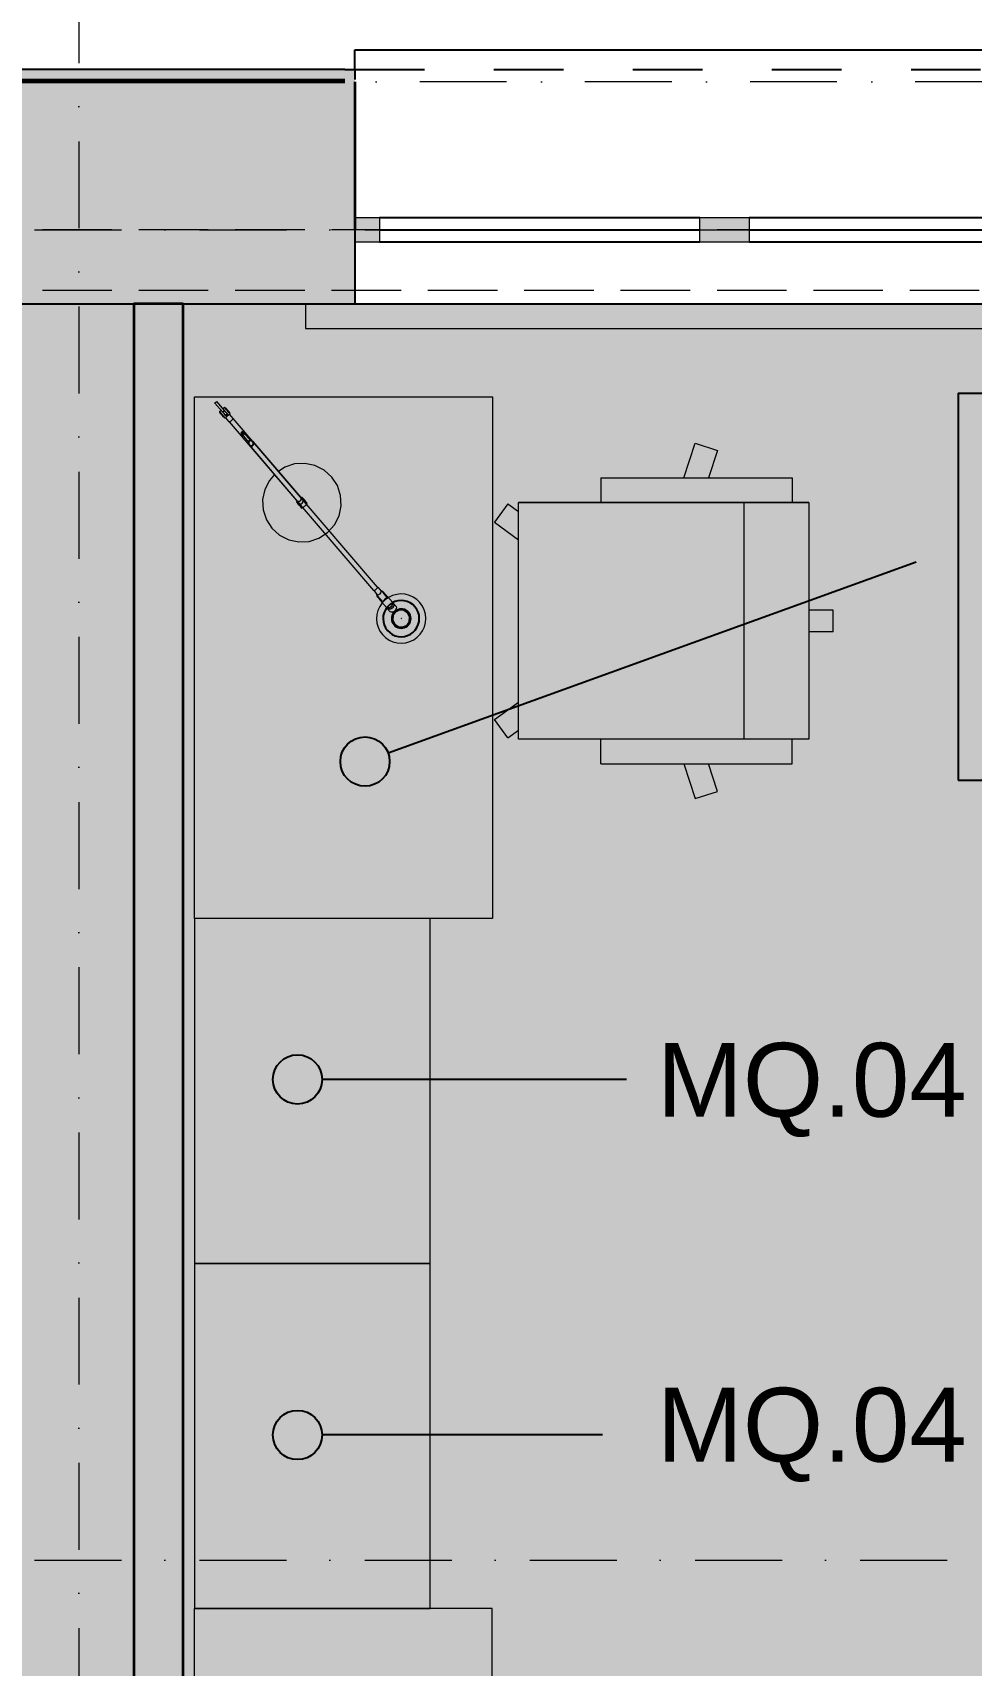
# Model space of a CAD drawing. Header units: millimetres. Extents: x -14278 to 103595, y -22378 to 34603.
# Drawn here: x 78146 to 80051, y -5431 to -2117 of the extents above; entities that cross this region are included whole.
import ezdxf
from ezdxf.enums import TextEntityAlignment as Align

# ---------------------------------------------------------------- set-up
doc = ezdxf.new("R2010")
doc.units = ezdxf.units.MM
doc.header["$MEASUREMENT"] = 0
for name, pattern in [('Dashed', [282.222223, 141.111112, -141.111112]), ('Dot & Dashed', [335.138881, 176.388884, -88.194442, 0, -70.555556]), ('Hidden Line', [195.611112, 141.111112, -54.5])]:
    doc.linetypes.add(name, pattern=pattern)
for name, color, linetype in [('A-Zz_20_10_90-T_TextFFEInternal', 7, 'Continuous'), ('NewA-Ee_25_10-M_WallsExternal', 7, 'Continuous'), ('NewA-Ee_25_10-M_WallsInternal', 7, 'Continuous'), ('NewA-Ee_30_10-M_Roofs', 7, 'Continuous'), ('NewA-Ee_30_40-M_Floors', 7, 'Continuous'), ('NewA-Ee_40_20-M_GeneralFFAndEInternalFixed', 7, 'Continuous'), ('NewA-Ee_40_20-M_GeneralFFAndEInternalMovable', 7, 'Continuous'), ('NewA-SL-M_SpacesInternal', 7, 'Continuous'), ('NewA-Ss_30_25-M_CeilingAndSoffitSystems', 7, 'Continuous'), ('NewA-Zz_20_10_90-T_TextFFEInternal', 7, 'Continuous'), ('NewA-Zz_35_40_80-M_GridStructural', 7, 'Continuous'), ('NewA-Zz_50_90_00-M_GrossInternal', 7, 'Continuous'), ('NewA-Zz_60_50_90-P_VoidOpening', 7, 'Continuous')]:
    doc.layers.add(name, color=color, linetype=linetype)
doc.styles.add('GENERATED_STYLE_1', font='')
doc.styles.get('GENERATED_STYLE_1').set_extended_font_data('Arial')

# ---------------------------------------------------------------- blocks, each defined once
blk = doc.blocks.new('Slab_29_2', base_point=(94289.5, -11216.8))
at = {"layer": 'NewA-Ee_30_40-M_Floors', "linetype": 'Continuous', "lineweight": 13}
blk.add_hatch(color=254, dxfattribs=at).paths.add_polyline_path([(94289.5, -11216.8), (94289.5, -4919.6), (96739.2, -4919.6), (96739.2, -2667.5), (62189.8, -2667.5), (62189.8, -11216.8)])
at = {"layer": 'NewA-Ee_30_40-M_Floors', "color": 6, "linetype": 'Continuous', "lineweight": 13, "flags": 128}
blk.add_lwpolyline([(94289.5, -11216.8), (62189.8, -11216.8), (62189.8, -2667.5), (96739.2, -2667.5), (96739.2, -4919.6), (94289.5, -4919.6)], close=True, dxfattribs=at)
blk = doc.blocks.new('BEDROOM_209_33_2', base_point=(80782.7, -3202.3))
at = {"layer": 'NewA-SL-M_SpacesInternal', "color": 253, "linetype": 'Continuous', "lineweight": 13}
for p, q in [((78451, -2667.5), (78451, -6670.9)), ((82278.5, -2667.5), (78451, -2667.5))]:
    blk.add_line(p, q, dxfattribs=at)
at = {"layer": 'NewA-SL-M_SpacesInternal', "linetype": 'Continuous'}
for p, q in [((80024.1, -2848.7), (80024.1, -3163)), ((80024.1, -2848.7), (81541.3, -2848.7)), ((80024.1, -3163), (80024.1, -3398.7)), ((80024.1, -3398.7), (80024.1, -3634.4)), ((80024.1, -3634.4), (81541.3, -3634.4))]:
    blk.add_line(p, q, dxfattribs=at)
at = {"layer": 'NewA-SL-M_SpacesInternal', "color": 5, "lineweight": 70, "style": 'GENERATED_STYLE_1'}
for tag, height, p in [('ROOM_NAME', 200, (80782.7, -2894.4)), ('ROOM_NUMBER', 150, (80782.7, -3197.3)), ('adj_text', 150, (80782.7, -3433))]:
    blk.add_attdef(tag, text='', height=height, dxfattribs=at).set_placement(p, align=Align.TOP_CENTER)
blk = doc.blocks.new('Slab_42_2', base_point=(78451, -2667.5))
at = {"layer": 'NewA-Ss_30_25-M_CeilingAndSoffitSystems', "linetype": 'Continuous', "lineweight": 0}
blk.add_hatch(color=255, dxfattribs=at).paths.add_polyline_path([(78451, -2667.5), (78451, -6670.9), (79277.1, -6670.9), (79277.1, -9621.9), (80510.9, -9621.9), (80510.9, -6670.9), (82278.5, -6670.9), (82278.5, -2667.5)])
at = {"layer": 'NewA-Ss_30_25-M_CeilingAndSoffitSystems', "color": 6, "linetype": 'Continuous', "lineweight": 13, "flags": 128}
blk.add_lwpolyline([(78451, -2667.5), (82278.5, -2667.5), (82278.5, -6670.9), (80510.9, -6670.9), (80510.9, -9621.9), (79277.1, -9621.9), (79277.1, -6670.9), (78451, -6670.9)], close=True, dxfattribs=at)
blk = doc.blocks.new('Double Window 19_2')
at = {"layer": 'NewA-Ee_25_10-M_WallsExternal', "linetype": 'Continuous', "lineweight": 13}
for points in [[(-750, 0), (-750, -50), (-700, -50), (-700, 0)], [(0, -50), (0, 0), (-50, 0), (-50, -50)], [(0, 0), (0, -50), (50, -50), (50, 0)], [(750, -50), (750, 0), (700, 0), (700, -50)]]:
    blk.add_hatch(color=104, dxfattribs=at).paths.add_polyline_path(points)
at = {"layer": 'NewA-Ee_25_10-M_WallsExternal', "linetype": 'Continuous'}
for p, q in [((-750, 300), (-750, 340)), ((-750, 340), (750, 340)), ((750, 340), (750, 300)), ((-700, 0), (-50, 0)), ((50, 0), (700, 0)), ((-750, -24.9), (-750, -50)), ((-700, -25), (-50, -25)), ((50, -25), (700, -25)), ((750, -24.9), (750, -50)), ((-50, -50), (-700, -50)), ((700, -50), (50, -50)), ((-750, -175.2), (750, -175.2))]:
    blk.add_line(p, q, dxfattribs=at)
at = {"layer": 'NewA-Ee_25_10-M_WallsExternal', "linetype": 'Dashed'}
blk.add_line((-750, 300), (750, 300), dxfattribs=at)
at = {"layer": 'NewA-Ee_25_10-M_WallsExternal', "color": 24, "linetype": 'Continuous', "lineweight": 13}
for p, q in [((-750, 0), (-700, 0)), ((-700, 0), (-700, -50)), ((-50, -50), (-50, 0)), ((-50, 0), (0, 0)), ((0, 0), (50, 0)), ((50, 0), (50, -50)), ((700, -50), (700, 0)), ((700, 0), (750, 0)), ((-700, -50), (-750, -50)), ((0, -50), (-50, -50)), ((50, -50), (0, -50)), ((750, -50), (700, -50))]:
    blk.add_line(p, q, dxfattribs=at)
at = {"layer": 'NewA-Ee_25_10-M_WallsExternal', "color": 92, "linetype": 'Continuous', "lineweight": 35}
for p, q in [((-750, 0), (-750, -24.9)), ((750, 0), (750, -24.9))]:
    blk.add_line(p, q, dxfattribs=at)
blk = doc.blocks.new('Wall_68_2', base_point=(62039.5, -2517.3))
at = {"layer": 'NewA-Ee_25_10-M_WallsExternal', "linetype": 'Continuous', "lineweight": 13}
for points in [[(77679.5, -2492.3), (77679.5, -2517.3), (78799.5, -2517.3), (78799.5, -2492.3), (78779.4, -2492.3), (78779.4, -2217.2), (77699.6, -2217.2), (77699.6, -2492.3)], [(77699.6, -2192.3), (77699.6, -2212.5), (78779.4, -2212.5), (78779.4, -2192.3)], [(78779.4, -2192.3), (78779.4, -2492.3), (78799.5, -2492.3), (78799.5, -2192.3)], [(78799.5, -2517.3), (77679.5, -2517.3), (77679.5, -2542.3), (77692.5, -2542.3), (77692.5, -2587.6), (78786.5, -2587.6), (78786.5, -2542.3), (78799.5, -2542.3)], [(78786.5, -2667.5), (78799.5, -2667.5), (78799.5, -2542.3), (78786.5, -2542.3)], [(77692.5, -2587.6), (77692.5, -2651.1), (78786.5, -2651.1), (78786.5, -2587.6)], [(78786.5, -2651.1), (77692.5, -2651.1), (77692.5, -2667.5), (78786.5, -2667.5)]]:
    blk.add_hatch(color=6, dxfattribs=at).paths.add_polyline_path(points)
at = {"layer": 'NewA-Ee_25_10-M_WallsExternal', "linetype": 'Continuous'}
for p, q in [((77699.6, -2212.5), (78779.4, -2212.5)), ((78779.4, -2192.3), (78799.5, -2192.3)), ((78799.5, -2192.3), (78799.5, -2212.5)), ((78799.5, -2517.3), (78799.5, -2542.3)), ((78799.5, -2542.3), (78799.5, -2587.6)), ((78799.5, -2587.6), (78799.5, -2651.1)), ((78786.5, -2667.5), (78799.5, -2667.5)), ((78799.5, -2651.1), (78799.5, -2667.5))]:
    blk.add_line(p, q, dxfattribs=at)
at = {"layer": 'NewA-Ee_25_10-M_WallsExternal', "color": 92, "linetype": 'Continuous', "lineweight": 35}
for p, q in [((77699.6, -2217.2), (78779.4, -2217.2)), ((78799.5, -2217.2), (78799.5, -2492.3)), ((78799.5, -2492.3), (78799.5, -2517.3))]:
    blk.add_line(p, q, dxfattribs=at)
at = {"layer": 'NewA-Ee_25_10-M_WallsExternal', "linetype": 'Continuous', "flags": 128}
for points in [[(78779.4, -2192.3), (77699.6, -2192.3)], [(78050.7, -2667.5), (78786.5, -2667.5)]]:
    blk.add_lwpolyline(points, dxfattribs=at)
at = {"layer": 'NewA-Ee_25_10-M_WallsExternal', "linetype": 'Continuous', "zscale": 1000}
blk.add_blockref('Double Window 19_2', (79549.5, -2492.3), dxfattribs=at)
blk = doc.blocks.new('Wall_115_2', base_point=(78451, -2667.5))
at = {"layer": 'NewA-Ee_25_10-M_WallsInternal', "linetype": 'Continuous', "lineweight": 13}
blk.add_hatch(color=6, dxfattribs=at).paths.add_polyline_path([(78351, -2667.5), (78351, -9621.9), (78451, -9621.9), (78451, -2667.5)])
at = {"layer": 'NewA-Ee_25_10-M_WallsInternal', "color": 92, "linetype": 'Continuous', "lineweight": 35, "flags": 128}
for points in [[(78351, -2667.5), (78351, -6670.9)], [(78451, -2667.5), (78351, -2667.5)], [(78451, -6670.9), (78451, -2667.5)]]:
    blk.add_lwpolyline(points, dxfattribs=at)
blk = doc.blocks.new('Morph_20_2', base_point=(62039.5, -17767.3))
at = {"layer": 'NewA-Ee_40_20-M_GeneralFFAndEInternalMovable', "linetype": 'Continuous'}
for p, q in [((78569.7, -2928.3), (78569.1, -2929.4)), ((78569.1, -2929.4), (78569.1, -2930.9)), ((78569.1, -2930.9), (78569.8, -2932.2)), ((78570.9, -2927.8), (78569.7, -2928.3)), ((78569.8, -2932.2), (78571, -2933.1)), ((78572.3, -2928), (78570.9, -2927.8)), ((78571, -2933.1), (78572.4, -2933.3)), ((78573.6, -2928.9), (78572.3, -2928)), ((78572.4, -2933.3), (78573.6, -2932.8)), ((78574.3, -2930.3), (78573.6, -2928.9)), ((78573.6, -2932.8), (78574.3, -2931.7)), ((78574.3, -2931.7), (78574.3, -2930.3)), ((78585, -2946.1), (78583.6, -2948.3)), ((78583.6, -2948.3), (78583.6, -2951.1)), ((78587.4, -2945.1), (78585, -2946.1)), ((78590.1, -2945.5), (78587.4, -2945.1)), ((78592.5, -2947.2), (78590.1, -2945.5)), ((78593.8, -2949.8), (78592.5, -2947.2)), ((78583.6, -2951.1), (78584.9, -2953.7)), ((78584.9, -2953.7), (78587.3, -2955.5)), ((78587.3, -2955.5), (78590, -2955.8)), ((78590, -2955.8), (78592.4, -2954.8)), ((78592.4, -2954.8), (78593.8, -2952.6)), ((78593.8, -2952.6), (78593.8, -2949.8)), ((78876.6, -3300.4), (78875.8, -3309.7)), ((78875.8, -3309.7), (78879.9, -3318.1)), ((78881.8, -3292.7), (78876.6, -3300.4)), ((78890.3, -3288.7), (78881.8, -3292.7)), ((78899.6, -3289.4), (78890.3, -3288.7)), ((78907.3, -3294.7), (78899.6, -3289.4)), ((78905.3, -3320.1), (78910.6, -3312.4)), ((78911.3, -3303.1), (78907.3, -3294.7)), ((78910.6, -3312.4), (78911.3, -3303.1)), ((78879.9, -3318.1), (78887.6, -3323.4)), ((78887.6, -3323.4), (78896.9, -3324.1)), ((78896.9, -3324.1), (78905.3, -3320.1))]:
    blk.add_line(p, q, dxfattribs=at)
at = {"layer": 'NewA-Ee_40_20-M_GeneralFFAndEInternalMovable', "color": 6, "linetype": 'Continuous', "lineweight": 13, "flags": 128}
for points in [[(78515.4, -2868.7), (78519.2, -2865.5)], [(78515.6, -2868.9), (78515.4, -2868.7)], [(78531.1, -2887), (78515.6, -2868.9)], [(78519.4, -2865.7), (78519.2, -2865.5)], [(78534.9, -2883.8), (78519.4, -2865.7)], [(78531.8, -2880.2), (78534.9, -2877.6)], [(78535.7, -2878.6), (78534.9, -2877.6)], [(78535.5, -2878.4), (78536.3, -2877.7)], [(78537.9, -2881.2), (78535.7, -2878.6)], [(78537, -2878.6), (78536.3, -2877.7)], [(78539, -2880.9), (78537, -2878.6)], [(78540.9, -2884.6), (78537.9, -2881.2)], [(78541.6, -2883.9), (78539, -2880.9)], [(78524.9, -2887.5), (78525.6, -2886.8)], [(78525.6, -2888.4), (78524.9, -2887.5)], [(78525, -2886.1), (78528, -2883.5)], [(78525.8, -2887.1), (78525, -2886.1)], [(78527.6, -2890.6), (78525.6, -2888.4)], [(78528, -2889.6), (78525.8, -2887.1)], [(78530.2, -2893.7), (78527.6, -2890.6)], [(78531, -2893.1), (78528, -2889.6)], [(78532.8, -2896.7), (78530.2, -2893.7)], [(78533.9, -2896.5), (78531, -2893.1)], [(78531.1, -2887), (78534.9, -2883.8)], [(78534, -2890.5), (78531.1, -2887)], [(78534.7, -2898.9), (78532.8, -2896.7)], [(78536, -2898.9), (78533.9, -2896.5)], [(78536.9, -2893.9), (78534, -2890.5)], [(78535.3, -2899.6), (78534.7, -2898.9)], [(78537.8, -2887.2), (78534.9, -2883.8)], [(78535.3, -2899.6), (78536.1, -2899)], [(78536.7, -2899.7), (78536, -2898.9)], [(78536.7, -2893.6), (78540.5, -2890.3)], [(78536.7, -2899.7), (78537.8, -2898.8)], [(78539, -2896.3), (78536.9, -2893.9)], [(78537.4, -2894.4), (78538.9, -2892.3)], [(78544.4, -2907.2), (78537.5, -2899.1)], [(78539.2, -2892.7), (78537.7, -2894.7)], [(78540.7, -2890.6), (78537.8, -2887.2)], [(78538, -2898.6), (78537.8, -2898.7)], [(78539.2, -2896.9), (78538, -2898.6)], [(78538.1, -2895.2), (78539.6, -2893.2)], [(78538.9, -2892.3), (78541.2, -2891.1)], [(78540.6, -2895.3), (78539, -2896.3)], [(78539.3, -2896.7), (78539, -2896.3)], [(78541.5, -2891.5), (78539.2, -2892.7)], [(78541, -2894.8), (78539.2, -2896.9)], [(78539.6, -2893.2), (78541.9, -2892)], [(78542.8, -2893.1), (78540.7, -2890.6)], [(78543.8, -2888), (78540.9, -2884.6)], [(78543.4, -2893.3), (78541, -2894.8)], [(78544.2, -2887), (78541.6, -2883.9)], [(78542.8, -2893), (78541.6, -2894.5)], [(78543.1, -2893.4), (78542.8, -2893.1)], [(78545.2, -2892.4), (78543.4, -2893.3)], [(78545.9, -2890.5), (78543.8, -2888)], [(78546, -2889.1), (78544.2, -2887)], [(78545.3, -2907.1), (78544.4, -2907.2)], [(78838.1, -3249.3), (78545, -2907.1)], [(78545.4, -2892.2), (78545.2, -2892.4)], [(78547.1, -2906.1), (78545.3, -2907.1)], [(78545.5, -2892.2), (78546.6, -2891.3)], [(78552.7, -2900), (78545.8, -2891.9)], [(78545.9, -2890.5), (78546.7, -2889.9)], [(78546.6, -2891.3), (78545.9, -2890.5)], [(78546.7, -2889.9), (78546, -2889.1)], [(78549.2, -2904.4), (78547.1, -2906.1)], [(78551.2, -2902.5), (78549.2, -2904.4)], [(78552.5, -2900.9), (78551.2, -2902.5)], [(78552.7, -2900), (78552.5, -2900.9)], [(78845.7, -3242.8), (78552.6, -2900.6)], [(78569.8, -2932.2), (78583.6, -2948.3)], [(78573.6, -2928.9), (78587.4, -2945.1)], [(78592.5, -2947.2), (78689.6, -3060.6)], [(78584.9, -2953.7), (78682, -3067.1)], [(78636.6, -3014.1), (78626, -3025.9), (78616.6, -3044.5), (78612.3, -3064.9), (78613.4, -3085.8), (78619.9, -3105.7), (78631.3, -3123.2), (78646.8, -3137.1), (78665.4, -3146.6), (78685.9, -3150.9), (78706.7, -3149.8), (78726.6, -3143.3), (78744.1, -3131.9), (78758, -3116.3), (78767.5, -3097.7), (78771.8, -3077.3), (78770.7, -3056.4), (78764.2, -3036.6), (78752.8, -3019.1), (78737.3, -3005.1), (78718.6, -2995.7), (78698.2, -2991.4), (78677.3, -2992.5), (78657.5, -2999), (78644.2, -3007.6)], [(78680.9, -3065.8), (78681.6, -3067.4)], [(78681.1, -3069.9), (78681.9, -3069.3)], [(78681.8, -3070.7), (78681.1, -3069.9)], [(78681.2, -3068.5), (78682, -3067.9)], [(78682, -3069.4), (78681.2, -3068.5)], [(78681.6, -3067.4), (78685, -3071.4)], [(78681.6, -3067.4), (78683.7, -3068.7)], [(78683.7, -3073), (78681.8, -3070.7)], [(78682, -3067.1), (78683.9, -3068.3)], [(78684.2, -3071.9), (78682, -3069.4)], [(78683.7, -3068.7), (78686.4, -3068.8)], [(78686.3, -3076), (78683.7, -3073)], [(78683.9, -3068.3), (78686.4, -3068.3)], [(78687.1, -3075.3), (78684.2, -3071.9)], [(78685, -3071.4), (78687.3, -3072.9)], [(78688.9, -3079), (78686.3, -3076)], [(78686.4, -3068.3), (78688.6, -3067.1)], [(78686.4, -3068.8), (78688.9, -3067.5)], [(78690, -3078.8), (78687.1, -3075.3)], [(78687.3, -3072.9), (78689.3, -3073.2)], [(78690, -3060.2), (78688.5, -3059.3)], [(78688.6, -3067.1), (78690.2, -3065.1)], [(78688.9, -3067.5), (78690.6, -3065.2)], [(78690.8, -3081.3), (78688.9, -3079)], [(78690.5, -3062.7), (78689.6, -3060.6)], [(78689.8, -3073.2), (78690.3, -3073.3)], [(78690, -3060.2), (78693.4, -3064.3)], [(78691, -3062.5), (78690, -3060.2)], [(78692.2, -3081.3), (78690, -3078.8)], [(78690.2, -3065.1), (78690.5, -3062.7)], [(78690.3, -3073.3), (78692.9, -3072.2)], [(78690.4, -3060.7), (78691.1, -3060)], [(78690.6, -3065.2), (78691, -3062.5)], [(78691.5, -3082.1), (78690.8, -3081.3)], [(78691.9, -3061), (78691.1, -3060)], [(78691.5, -3082.1), (78692.3, -3081.4)], [(78691.8, -3060.8), (78692.5, -3060.2)], [(78694, -3063.5), (78691.9, -3061)], [(78693, -3082.2), (78692.2, -3081.3)], [(78693.2, -3061), (78692.5, -3060.2)], [(78692.9, -3072.2), (78694.5, -3069.7)], [(78693, -3082.2), (78702.8, -3073.7)], [(78695.1, -3063.2), (78693.2, -3061)], [(78694.5, -3066.7), (78693.4, -3064.3)], [(78697, -3066.9), (78694, -3063.5)], [(78694.5, -3068.7), (78694.5, -3066.7)], [(78694.5, -3069.7), (78694.5, -3069.2)], [(78697.7, -3066.2), (78695.1, -3063.2)], [(78699.9, -3070.3), (78697, -3066.9)], [(78700.3, -3069.3), (78697.7, -3066.2)], [(78702, -3072.8), (78699.9, -3070.3)], [(78702.2, -3071.5), (78700.3, -3069.3)], [(78702.8, -3073.7), (78702, -3072.8)], [(78702.9, -3072.3), (78702.2, -3071.5)], [(78702.2, -3073), (78702.9, -3072.3)], [(78840.4, -3248.6), (78842.6, -3246.9)], [(78842.5, -3246.8), (78840.6, -3248.4)], [(78844.4, -3245.1), (78842.5, -3246.8)], [(78842.6, -3246.9), (78844.6, -3245)], [(78845.5, -3243.7), (78844.4, -3245.1)], [(78844.6, -3245), (78845.9, -3243.4)], [(78846.1, -3242.5), (78845.5, -3242.6)], [(78845.7, -3242.8), (78845.5, -3243.7)], [(78845.9, -3243.4), (78846.1, -3242.5)], [(78846.1, -3242.5), (78853.1, -3250.7)], [(78837.9, -3249.1), (78837.7, -3249.7)], [(78837.7, -3249.7), (78838.6, -3249.6)], [(78837.7, -3249.7), (78844.7, -3257.9)], [(78838.9, -3249.3), (78838.1, -3249.3)], [(78838.6, -3249.6), (78840.4, -3248.6)], [(78840.6, -3248.4), (78838.9, -3249.3)], [(78843.8, -3259.8), (78844.5, -3259.1)], [(78844.5, -3260.6), (78843.8, -3259.8)], [(78843.9, -3258.4), (78844.6, -3257.7)], [(78844.7, -3259.3), (78843.9, -3258.4)], [(78846.4, -3262.8), (78844.5, -3260.6)], [(78844.7, -3257.9), (78845.9, -3258.1)], [(78846.8, -3261.8), (78844.7, -3259.3)], [(78845.9, -3258.1), (78846, -3258.1), (78848.3, -3257.8)], [(78849, -3265.9), (78846.4, -3262.8)], [(78849.7, -3265.2), (78846.8, -3261.8)], [(78848.3, -3257.8), (78850.8, -3256.5)], [(78851.6, -3268.9), (78849, -3265.9)], [(78852.7, -3268.6), (78849.7, -3265.2)], [(78850.8, -3256.5), (78852.5, -3254.2)], [(78853.5, -3271.1), (78851.6, -3268.9)], [(78852.5, -3254.2), (78853.1, -3252), (78853.2, -3251.9)], [(78853.1, -3271.4), (78852.5, -3269.9)], [(78854.8, -3271.1), (78852.7, -3268.6)], [(78853, -3250.6), (78853.7, -3249.9)], [(78853.2, -3251.9), (78853.1, -3250.7)], [(78863.5, -3283.6), (78853.1, -3271.4)], [(78854, -3271.8), (78853.1, -3271.4)], [(78854.2, -3271.9), (78853.5, -3271.1)], [(78854.5, -3250.8), (78853.7, -3249.9)], [(78854.2, -3271.9), (78854.9, -3271.3)], [(78855.1, -3272.1), (78854.3, -3271.9)], [(78854.4, -3250.7), (78855.2, -3250)], [(78856.7, -3253.3), (78854.5, -3250.8)], [(78855.6, -3272.1), (78854.8, -3271.1)], [(78855.4, -3271.9), (78855.1, -3272.1)], [(78855.9, -3250.8), (78855.2, -3250)], [(78855.6, -3272.1), (78856.6, -3271.2)], [(78857.8, -3253.1), (78855.9, -3250.8)], [(78859.6, -3256.8), (78856.7, -3253.3)], [(78857.4, -3270.3), (78856.8, -3270.8)], [(78860.1, -3267.3), (78857.4, -3270.3)], [(78860.4, -3256.1), (78857.8, -3253.1)], [(78862.5, -3260.2), (78859.6, -3256.8)], [(78863.5, -3265.1), (78860.1, -3267.3)], [(78863, -3259.1), (78860.4, -3256.1)], [(78864.7, -3262.7), (78862.5, -3260.2)], [(78864.9, -3261.4), (78863, -3259.1)], [(78864, -3264.6), (78863.5, -3265.1)], [(78863.8, -3260.2), (78865.2, -3261)], [(78864.4, -3264.5), (78865.5, -3263.6)], [(78865.5, -3263.6), (78864.7, -3262.7)], [(78864.8, -3262.8), (78865.6, -3262.2)], [(78865.6, -3262.2), (78864.9, -3261.4)], [(78875.7, -3273.2), (78865.2, -3261)], [(78865.2, -3261), (78865.4, -3262)], [(78865.6, -3263.1), (78865.3, -3263.4)], [(78865.5, -3262.3), (78865.6, -3263.1)], [(78875.5, -3279.2), (78873, -3282.3)], [(78876.5, -3275.9), (78875.5, -3279.2)], [(78875.7, -3273.2), (78876.5, -3275.9)], [(78878, -3276.3), (78875.9, -3273.9)], [(78877.6, -3275.9), (78878.2, -3276.1)], [(78878.8, -3278.9), (78877.9, -3282.1)], [(78878, -3276.3), (78878.8, -3278.9)], [(78879, -3278.8), (78878, -3282.1)], [(78883.2, -3282), (78878.2, -3276.1)], [(78878.2, -3276.1), (78879, -3278.8)], [(78866, -3284.9), (78863.5, -3283.6)], [(78866.2, -3286.4), (78864.1, -3283.9)], [(78866, -3286.6), (78865.8, -3285.9)], [(78869.5, -3284.4), (78866, -3284.9)], [(78871, -3292.4), (78866, -3286.6)], [(78868.5, -3287.8), (78866, -3286.6)], [(78868.6, -3287.6), (78866.2, -3286.4)], [(78872, -3287.3), (78868.5, -3287.8)], [(78872, -3287.1), (78868.6, -3287.6)], [(78873, -3282.3), (78869.5, -3284.4)], [(78873.5, -3293.6), (78871, -3292.4)], [(78875.3, -3285.1), (78872, -3287.1)], [(78875.4, -3285.3), (78872, -3287.3)], [(78876.9, -3293.2), (78873.5, -3293.6)], [(78877.9, -3282.1), (78875.3, -3285.1)], [(78878, -3282.1), (78875.4, -3285.3)], [(78880.4, -3291.1), (78876.9, -3293.2)], [(78883, -3288), (78880.4, -3291.1)], [(78884, -3284.6), (78883, -3288)], [(78883.2, -3282), (78884, -3284.6)], [(78893.3, -3306.2), (78893.2, -3306.3)], [(78893.2, -3306.3), (78893.2, -3306.5)], [(78893.2, -3306.5), (78893.3, -3306.6)], [(78893.5, -3306.1), (78893.3, -3306.2)], [(78893.3, -3306.6), (78893.5, -3306.7)], [(78893.7, -3306.1), (78893.5, -3306.1)], [(78893.5, -3306.7), (78893.6, -3306.8)], [(78893.6, -3306.8), (78893.8, -3306.7)], [(78893.8, -3306.2), (78893.7, -3306.1)], [(78893.9, -3306.4), (78893.8, -3306.2)], [(78893.8, -3306.7), (78893.9, -3306.5)], [(78893.9, -3306.5), (78893.9, -3306.4)]]:
    blk.add_lwpolyline(points, dxfattribs=at)
for points in [[(78846.8, -3324), (78850.5, -3331.9), (78855.6, -3338.9), (78861.8, -3345), (78869, -3350), (78876.9, -3353.6), (78885.4, -3355.7), (78894.1, -3356.4), (78902.7, -3355.6), (78911.1, -3353.2), (78919, -3349.5), (78926.1, -3344.4), (78932.2, -3338.2), (78937.1, -3331), (78940.7, -3323), (78942.9, -3314.6), (78943.6, -3305.9), (78942.7, -3297.2), (78940.4, -3288.8), (78936.6, -3281), (78931.5, -3273.9), (78925.3, -3267.8), (78918.1, -3262.9), (78910.2, -3259.3), (78901.8, -3257.1), (78893.1, -3256.4), (78884.4, -3257.3), (78876, -3259.6), (78868.1, -3263.4), (78861, -3268.4), (78854.9, -3274.7), (78850, -3281.9), (78846.4, -3289.8), (78844.2, -3298.2), (78843.6, -3306.9), (78844.4, -3315.6)], [(78878.4, -3319.4), (78880.9, -3321.9), (78883.7, -3323.8), (78886.9, -3325.3), (78890.3, -3326.1), (78893.8, -3326.4), (78897.2, -3326.1), (78900.6, -3325.1), (78903.7, -3323.6), (78906.6, -3321.6), (78909, -3319.1), (78911, -3316.2), (78912.4, -3313.1), (78913.3, -3309.7), (78913.6, -3306.2), (78913.2, -3302.7), (78912.3, -3299.4), (78910.8, -3296.2), (78908.8, -3293.4), (78906.3, -3291), (78903.4, -3289), (78900.2, -3287.6), (78896.8, -3286.7), (78893.4, -3286.4), (78889.9, -3286.8), (78886.5, -3287.7), (78883.4, -3289.2), (78880.6, -3291.2), (78878.1, -3293.7), (78876.1, -3296.6), (78874.7, -3299.8), (78873.8, -3303.1), (78873.6, -3306.6), (78873.9, -3310.1), (78874.8, -3313.4), (78876.4, -3316.6)]]:
    blk.add_lwpolyline(points, close=True, dxfattribs=at)
at = {"layer": 'NewA-Ee_40_20-M_GeneralFFAndEInternalMovable', "linetype": 'Continuous', "flags": 128}
blk.add_lwpolyline([(78856.8, -3306.8), (78857.4, -3313.2), (78859.1, -3319.3), (78861.9, -3325.1), (78865.6, -3330.3), (78870.2, -3334.8), (78875.5, -3338.5), (78881.3, -3341.1), (78887.5, -3342.7), (78893.9, -3343.2), (78900.3, -3342.6), (78906.5, -3340.9), (78912.3, -3338.1), (78917.5, -3334.4), (78922, -3329.8), (78925.6, -3324.5), (78928.3, -3318.6), (78929.9, -3312.4), (78930.3, -3306), (78929.7, -3299.7), (78928, -3293.5), (78925.2, -3287.7), (78921.5, -3282.5), (78916.9, -3278), (78911.6, -3274.4), (78905.8, -3271.7), (78899.6, -3270.1), (78893.2, -3269.6), (78886.8, -3270.3), (78880.6, -3272), (78874.9, -3274.7), (78869.6, -3278.5), (78865.2, -3283.1), (78861.5, -3288.3), (78858.9, -3294.2), (78857.3, -3300.4)], close=True, dxfattribs=at)
blk = doc.blocks.new('Standard grid marker')
at = {"layer": 'NewA-Zz_35_40_80-M_GridStructural', "color": 6, "linetype": 'Dot & Dashed', "lineweight": 13}
blk.add_line((1000, 0), (18130.8, 0), dxfattribs=at)
at = {"layer": 'NewA-Zz_35_40_80-M_GridStructural', "style": 'GENERATED_STYLE_1'}
blk.add_attdef('AC_MarkerText_1', text='', height=250, rotation=90, dxfattribs=at).set_placement((-250, 14.3), align=Align.MIDDLE_CENTER)
blk = doc.blocks.new('Standard grid marker_2')
at = {"layer": 'NewA-Zz_35_40_80-M_GridStructural', "color": 6, "linetype": 'Dot & Dashed', "lineweight": 13}
blk.add_line((1000, 0), (40175.6, 0), dxfattribs=at)
at = {"layer": 'NewA-Zz_35_40_80-M_GridStructural', "style": 'GENERATED_STYLE_1'}
blk.add_attdef('AC_MarkerText_1', text='', height=250, dxfattribs=at).set_placement((41425.6, 14.3), align=Align.MIDDLE_CENTER)
blk = doc.blocks.new('Standard grid marker_4')
at = {"layer": 'NewA-Zz_35_40_80-M_GridStructural', "color": 6, "linetype": 'Dot & Dashed', "lineweight": 13}
blk.add_line((1000, 0), (40175.6, 0), dxfattribs=at)
blk = doc.blocks.new('Venetian Blind 19')
at = {"layer": 'NewA-Ee_40_20-M_GeneralFFAndEInternalFixed', "color": 1, "linetype": 'Continuous', "lineweight": 18}
for p, q in [((1700, 50), (0, 50)), ((0, 50), (0, 0)), ((1700, 0), (1700, 50)), ((0, 0), (1700, 0))]:
    blk.add_line(p, q, dxfattribs=at)
blk = doc.blocks.new('Office Desk Rect 19')
at = {"layer": 'NewA-Ee_40_20-M_GeneralFFAndEInternalMovable', "color": 1, "linetype": 'Continuous', "lineweight": 18}
for p, q in [((1058.8625, 604.8375), (0, 604.8375)), ((0, 604.8375), (0, 0)), ((1058.8625, 0), (1058.8625, 604.8375)), ((0, 0), (1058.8625, 0))]:
    blk.add_line(p, q, dxfattribs=at)
blk = doc.blocks.new('Office Chair 04 19')
at = {"layer": 'NewA-Ee_40_20-M_GeneralFFAndEInternalMovable', "color": 1, "linetype": 'Continuous', "lineweight": 18}
for p, q in [((335.5, 682), (335.5, 632.6)), ((335.5, 682), (379.5, 682)), ((379.5, 682), (379.5, 632.6)), ((597.6, 632.6), (117.3, 632.6)), ((117.3, 632.6), (117.3, 43.3)), ((117.3, 632.6), (117.3, 43.3)), ((597.6, 632.6), (597.6, 43.3)), ((597.6, 43.3), (597.6, 632.6)), ((597.6, 632.6), (597.6, 43.3)), ((67.3, 210.1), (67.3, 598.2)), ((67.3, 598.2), (117.3, 598.2)), ((647.6, 598.2), (597.6, 598.2)), ((647.6, 210.1), (647.6, 598.2)), ((117.3, 501), (597.6, 501)), ((-3.2, 401.5), (11.5, 446.7)), ((11.5, 446.7), (67.3, 428.6)), ((703.4, 446.7), (647.6, 428.6)), ((718.1, 401.5), (703.4, 446.7)), ((67.3, 378.6), (-3.2, 401.5)), ((647.6, 378.6), (718.1, 401.5)), ((67.3, 210.1), (117.3, 210.1)), ((67.3, 210.1), (117.3, 210.1)), ((647.6, 210.1), (597.6, 210.1)), ((647.6, 210.1), (597.6, 210.1)), ((117.3, 43.3), (597.6, 43.3)), ((119.9, 21.7), (135.6, 43.3)), ((157.3, -5.4), (192.7, 43.3)), ((557.7, -5.4), (522.2, 43.3)), ((595, 21.7), (579.3, 43.3)), ((119.9, 21.7), (157.3, -5.4)), ((595, 21.7), (557.7, -5.4))]:
    blk.add_line(p, q, dxfattribs=at)
blk = doc.blocks.new('Wardrobe 19')
at = {"layer": 'NewA-Ee_40_20-M_GeneralFFAndEInternalMovable', "color": 1, "linetype": 'Continuous', "lineweight": 18}
for p, q in [((1059.4, 604.8), (0, 604.8)), ((0, 604.8), (0, 0)), ((1059.4, 0), (1059.4, 604.8)), ((0, 0), (1059.4, 0))]:
    blk.add_line(p, q, dxfattribs=at)
blk = doc.blocks.new('Credenza 19_2')
at = {"layer": 'NewA-Ee_40_20-M_GeneralFFAndEInternalMovable', "color": 1, "linetype": 'Continuous', "lineweight": 18}
for p, q in [((700, 478.4), (0, 478.4)), ((0, 478.4), (0, 0)), ((700, 0), (700, 478.4)), ((0, 0), (700, 0))]:
    blk.add_line(p, q, dxfattribs=at)
blk = doc.blocks.new('Beam_16_2', base_point=(96889.5, -11217.3))
at = {"layer": 'NewA-Ee_30_10-M_Roofs', "color": 6, "linetype": 'Hidden Line', "lineweight": 13}
blk.add_line((96889.5, -2517.3), (62039.5, -2517.3), dxfattribs=at)
blk = doc.blocks.new('Line_82_2', base_point=(79350.6, -4241.7))
at = {"layer": 'NewA-Zz_20_10_90-T_TextFFEInternal', "linetype": 'Continuous'}
blk.add_hatch(color=256, dxfattribs=at).paths.add_polyline_path([(78733.1, -4241.7), (78729.3, -4222.5), (78718.4, -4206.3), (78702.2, -4195.5), (78683.1, -4191.7), (78663.9, -4195.5), (78647.7, -4206.3), (78636.9, -4222.5), (78633.1, -4241.7), (78636.9, -4260.8), (78647.7, -4277), (78663.9, -4287.9), (78683.1, -4291.7), (78702.2, -4287.9), (78718.4, -4277), (78729.3, -4260.8)])
blk.add_line((79350.6, -4241.7), (78733.1, -4241.7), dxfattribs=at)
blk.add_circle((78683.1, -4241.7), 50, dxfattribs=at)
blk = doc.blocks.new('Line_83_2', base_point=(79301.9, -4963.3))
at = {"layer": 'NewA-Zz_20_10_90-T_TextFFEInternal', "linetype": 'Continuous'}
blk.add_hatch(color=256, dxfattribs=at).paths.add_polyline_path([(78733.1, -4963.3), (78729.3, -4944.2), (78718.4, -4928), (78702.2, -4917.1), (78683.1, -4913.3), (78663.9, -4917.1), (78647.7, -4928), (78636.9, -4944.2), (78633.1, -4963.3), (78636.9, -4982.5), (78647.7, -4998.7), (78663.9, -5009.5), (78683.1, -5013.3), (78702.2, -5009.5), (78718.4, -4998.7), (78729.3, -4982.5)])
blk.add_line((79301.9, -4963.3), (78733.1, -4963.3), dxfattribs=at)
blk.add_circle((78683.1, -4963.3), 50, dxfattribs=at)
blk = doc.blocks.new('Line_89_2', base_point=(79938.6, -3192.2))
at = {"layer": 'NewA-Zz_20_10_90-T_TextFFEInternal', "linetype": 'Continuous'}
blk.add_hatch(color=256, dxfattribs=at).paths.add_polyline_path([(78870.1, -3596.6), (78866.3, -3577.5), (78855.5, -3561.2), (78839.3, -3550.4), (78820.1, -3546.6), (78801, -3550.4), (78784.8, -3561.2), (78773.9, -3577.5), (78770.1, -3596.6), (78773.9, -3615.7), (78784.8, -3632), (78801, -3642.8), (78820.1, -3646.6), (78839.3, -3642.8), (78855.5, -3632), (78866.3, -3615.7)])
blk.add_line((79938.6, -3192.2), (78867.1, -3579.6), dxfattribs=at)
blk.add_circle((78820.1, -3596.6), 50, dxfattribs=at)
blk = doc.blocks.new('Label_180_2', base_point=(79301.9, -4083.2))
at = {"layer": 'A-Zz_20_10_90-T_TextFFEInternal', "insert": (79726.9, -4167.5), "char_height": 150, "attachment_point": 2, "style": 'GENERATED_STYLE_1'}
blk.add_mtext('\\fArial|b0|i0|c0|p34;MQ.04\\fArial|b0|i0|c0|p34;\\fArial|b0|i0|c0|p34;\\fArial|b0|i0|c0|p34;\\fArial|b0|i0|c0|p34;\\fArial|b0|i0|c0|p34;\\fArial|b0|i0|c0|p34;\\fArial|b0|i0|c0|p34;\\fArial|b0|i0|c0|p34;\\fArial|b0|i0|c0|p34;\\fArial|b0|i0|c0|p34;\\fArial|b0|i0|c0|p34;\\fArial|b0|i0|c0|p34;\\fArial|b0|i0|c0|p34;\\fArial|b0|i0|c0|p34;\\fArial|b0|i0|c0|p34;\\fArial|b0|i0|c0|p34;\\fArial|b0|i0|c0|p34;\\fArial|b0|i0|c0|p34;\\fArial|b0|i0|c0|p34;\\fArial|b0|i0|c0|p34;\\fArial|b0|i0|c0|p34;\\fArial|b0|i0|c0|p34;\\fArial|b0|i0|c0|p34;\\fArial|b0|i0|c0|p34;\\fArial|b0|i0|c0|p34;\\fArial|b0|i0|c0|p34;\\fArial|b0|i0|c0|p34;\\fArial|b0|i0|c0|p34;\\fArial|b0|i0|c0|p34;}', dxfattribs=at)
blk = doc.blocks.new('Label_181_2', base_point=(79301.9, -4783.2))
at = {"layer": 'A-Zz_20_10_90-T_TextFFEInternal', "insert": (79726.9, -4867.5), "char_height": 150, "attachment_point": 2, "style": 'GENERATED_STYLE_1'}
blk.add_mtext('\\fArial|b0|i0|c0|p34;MQ.04\\fArial|b0|i0|c0|p34;\\fArial|b0|i0|c0|p34;\\fArial|b0|i0|c0|p34;\\fArial|b0|i0|c0|p34;\\fArial|b0|i0|c0|p34;\\fArial|b0|i0|c0|p34;\\fArial|b0|i0|c0|p34;\\fArial|b0|i0|c0|p34;\\fArial|b0|i0|c0|p34;\\fArial|b0|i0|c0|p34;\\fArial|b0|i0|c0|p34;\\fArial|b0|i0|c0|p34;\\fArial|b0|i0|c0|p34;\\fArial|b0|i0|c0|p34;\\fArial|b0|i0|c0|p34;\\fArial|b0|i0|c0|p34;\\fArial|b0|i0|c0|p34;\\fArial|b0|i0|c0|p34;\\fArial|b0|i0|c0|p34;\\fArial|b0|i0|c0|p34;\\fArial|b0|i0|c0|p34;\\fArial|b0|i0|c0|p34;\\fArial|b0|i0|c0|p34;\\fArial|b0|i0|c0|p34;\\fArial|b0|i0|c0|p34;\\fArial|b0|i0|c0|p34;\\fArial|b0|i0|c0|p34;\\fArial|b0|i0|c0|p34;\\fArial|b0|i0|c0|p34;}', dxfattribs=at)
blk = doc.blocks.new('Beam_18_2', base_point=(96889.5, -11340.6))
at = {"layer": 'NewA-Zz_60_50_90-P_VoidOpening', "color": 6, "linetype": 'Hidden Line', "lineweight": 13}
blk.add_line((96889.5, -2640.6), (62039.5, -2640.6), dxfattribs=at)

msp = doc.modelspace()

# ---------------------------------------------------------------- hatches: boundary and pattern name
at = {"layer": 'NewA-Zz_50_90_00-M_GrossInternal', "linetype": 'Continuous', "lineweight": 140}
msp.add_hatch(color=1, dxfattribs=at).paths.add_polyline_path([(62189.8, -2667.5), (96739.2, -2667.5), (96739.2, -11067), (67539.2, -11067), (67539.2, -15617), (64089.8, -15617), (64089.8, -11067), (62189.8, -11067)])

# ---------------------------------------------------------------- linework, layer by layer
at = {"layer": 'NewA-Zz_50_90_00-M_GrossInternal', "linetype": 'Continuous', "flags": 128}
msp.add_lwpolyline([(62189.8, -2667.5), (96739.2, -2667.5), (96739.2, -11067), (67539.2, -11067), (67539.2, -15617), (64089.8, -15617), (64089.8, -11067), (62189.8, -11067)], close=True, dxfattribs=at)

# ---------------------------------------------------------------- block references
at = {"layer": 'A-Zz_20_10_90-T_TextFFEInternal', "color": 6, "linetype": 'Continuous', "lineweight": 13}
for name, p in [('Label_180_2', (79301.9, -4083.2)), ('Label_181_2', (79301.9, -4783.2))]:
    msp.add_blockref(name, p, dxfattribs=at)
at = {"layer": 'NewA-Ee_25_10-M_WallsExternal', "color": 92, "lineweight": 35}
msp.add_blockref('Wall_68_2', (62039.5, -2517.3), dxfattribs=at)
at = {"layer": 'NewA-Ee_25_10-M_WallsInternal', "color": 92, "lineweight": 35}
msp.add_blockref('Wall_115_2', (78451, -2667.5), dxfattribs=at)
at = {"layer": 'NewA-Ee_30_10-M_Roofs', "color": 6, "lineweight": 13}
msp.add_blockref('Beam_16_2', (96889.5, -11217.3), dxfattribs=at)
at = {"layer": 'NewA-Ee_30_40-M_Floors', "color": 6, "linetype": 'Continuous', "lineweight": 13}
msp.add_blockref('Slab_29_2', (94289.5, -11216.8), dxfattribs=at)
at = {"layer": 'NewA-Ee_40_20-M_GeneralFFAndEInternalFixed', "color": 6, "linetype": 'Continuous', "lineweight": 13, "zscale": 1000}
msp.add_blockref('Venetian Blind 19', (78699.5, -2717.5), dxfattribs=at)
at = {"layer": 'NewA-Ee_40_20-M_GeneralFFAndEInternalMovable', "color": 6, "linetype": 'Continuous', "lineweight": 13, "xscale": -1, "zscale": 1000}
for name, p, rotation in [('Office Desk Rect 19', (79078.9, -2856.5), 90), ('Office Chair 04 19', (79088.6, -3668.6), 270)]:
    msp.add_blockref(name, p, dxfattribs=dict(at, rotation=rotation))
at = {"layer": 'NewA-Ee_40_20-M_GeneralFFAndEInternalMovable', "linetype": 'Continuous', "lineweight": 0}
msp.add_blockref('Morph_20_2', (62039.5, -17767.3), dxfattribs=at)
at = {"layer": 'NewA-Ee_40_20-M_GeneralFFAndEInternalMovable', "color": 6, "linetype": 'Continuous', "lineweight": 13, "zscale": 1000, "rotation": 90}
for name, p in [('Credenza 19_2', (78952.5, -4615.3)), ('Credenza 19_2', (78952.5, -5315.3)), ('Wardrobe 19', (79078.4, -6374.7))]:
    msp.add_blockref(name, p, dxfattribs=at)
at = {"layer": 'NewA-SL-M_SpacesInternal', "linetype": 'Continuous'}
msp.add_blockref('BEDROOM_209_33_2', (80782.7, -3202.3), dxfattribs=at)
at = {"layer": 'NewA-Ss_30_25-M_CeilingAndSoffitSystems', "color": 6, "linetype": 'Continuous', "lineweight": 13}
msp.add_blockref('Slab_42_2', (78451, -2667.5), dxfattribs=at)
at = {"layer": 'NewA-Zz_20_10_90-T_TextFFEInternal', "linetype": 'Continuous'}
for name, p in [('Line_89_2', (79938.6, -3192.2)), ('Line_82_2', (79350.6, -4241.7)), ('Line_83_2', (79301.9, -4963.3))]:
    msp.add_blockref(name, p, dxfattribs=at)
at = {"layer": 'NewA-Zz_35_40_80-M_GridStructural', "color": 1, "linetype": 'Continuous', "lineweight": 18, "zscale": 1000}
for name, p, rotation in [('Standard grid marker', (78239.5, 3), 270), ('Standard grid marker_4', (101562.8, -2217.3), 180)]:
    msp.add_blockref(name, p, dxfattribs=dict(at, rotation=rotation))
for p in [(60387.2, -2517.3), (60387.2, -5217.3)]:
    msp.add_blockref('Standard grid marker_2', p, dxfattribs=at)
at = {"layer": 'NewA-Zz_60_50_90-P_VoidOpening', "color": 6, "lineweight": 13}
msp.add_blockref('Beam_18_2', (96889.5, -11340.6), dxfattribs=at)

doc.saveas('drawing.dxf')
